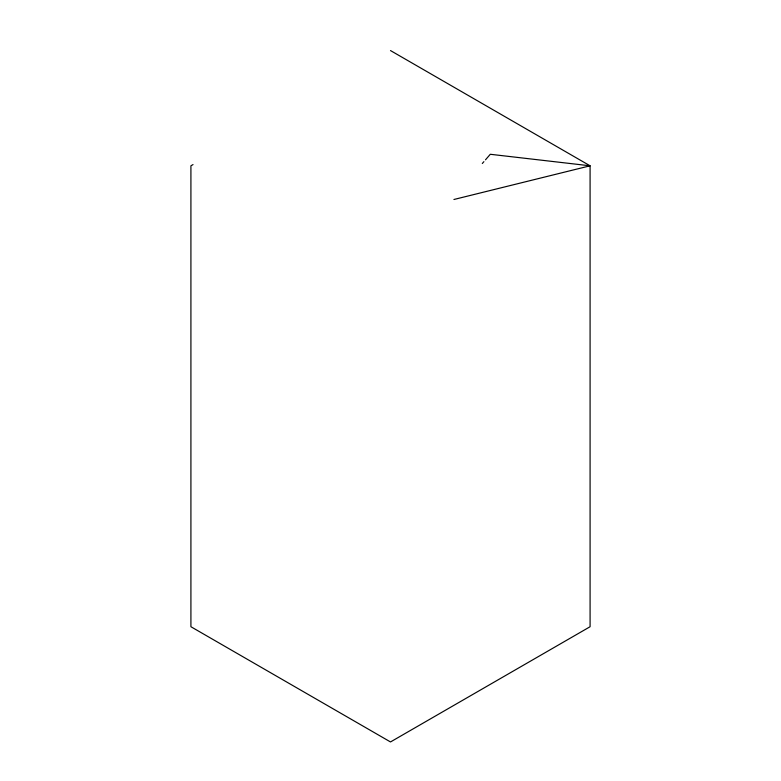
<?xml version="1.0" encoding="UTF-8"?>
<svg xmlns="http://www.w3.org/2000/svg" width="781" height="781" viewBox="0 0 781 781"><rect width="100%" height="100%" fill="white"/><g stroke="black" fill="none" stroke-linecap="round" stroke-linejoin="round"><path stroke-width="1.17" d="M482.307 163.493L483.908 161.657M485.499 159.812L490.292 154.277L590.085 165.806L590.085 626.723L390.5 741.95L190.915 626.723L190.915 165.806L193.024 164.586M453.927 199.487L590.085 165.806L390.5 50.57"/></g></svg>
